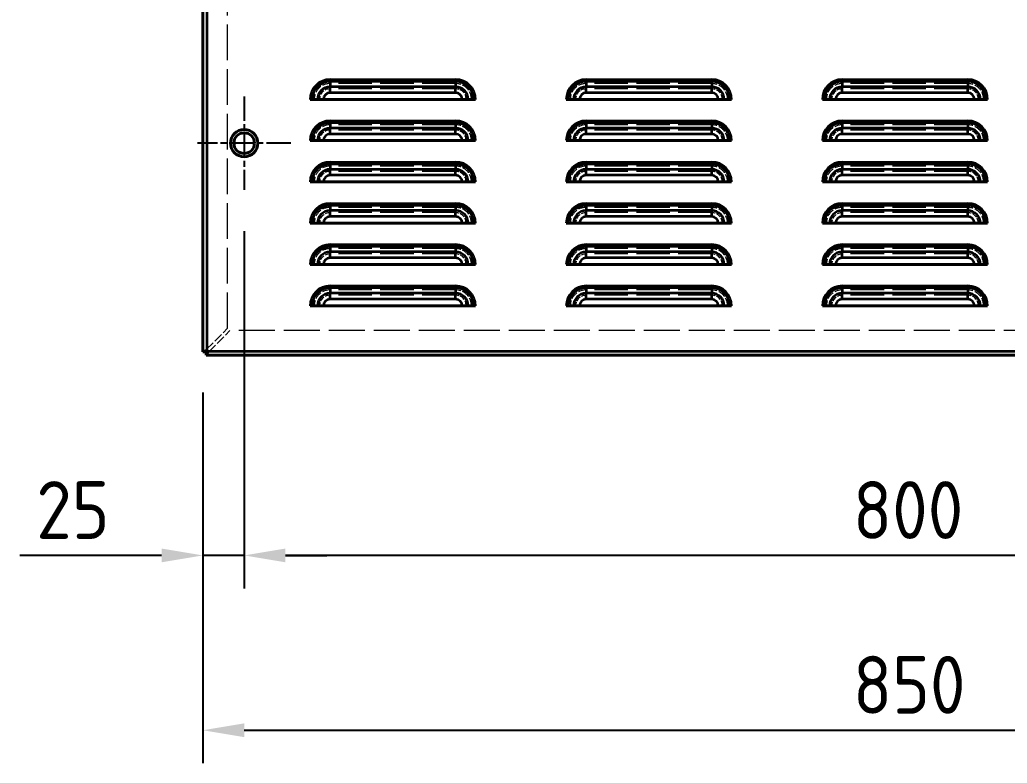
# Model space of a CAD drawing. Header units: millimetres. Extents: x 0 to 51860, y 0 to 5940.
# Drawn here: x 19991 to 20589, y 992 to 1442 of the extents above; entities that cross this region are included whole.
import ezdxf

# ---------------------------------------------------------------- set-up
doc = ezdxf.new("R2010")
doc.units = ezdxf.units.MM
doc.header["$LTSCALE"] = 10
doc.linetypes.add('CHAIN', pattern=[0.3543, 0.2362, -0.0295, 0.0591, -0.0295])
doc.linetypes.add('DASHED', pattern=[0.2067, 0.1654, -0.0413])
for name, color, linetype, lineweight in [('가려진 것(ISO)', 2, 'DASHED', 18), ('가려진 좁은 것(ISO)', 2, 'DASHED', 18), ('가시적인 것(ISO)', 3, 'Continuous', 40), ('가시적인 좁은 것(ISO)', 3, 'Continuous', 35), ('중심 표식(ISO)', 1, 'Continuous', 25), ('치수(ISO)', 2, 'Continuous', 25)]:
    doc.layers.add(name, color=color, linetype=linetype, lineweight=lineweight)
doc.styles.add('치수 텍스트_PSTEK_POSCO', font='isocp.shx')
doc.dimstyles.new('치수_PSTEK_POSCO', dxfattribs={"dimscale": 10, "dimtxt": 3.5, "dimasz": 2.5, "dimexe": 2, "dimexo": 2.5, "dimgap": 1, "dimtad": 1, "dimrnd": 1e-08, "dimdsep": 46, "dimtxsty": '치수 텍스트_PSTEK_POSCO', "dimcen": 0.09, "dimdle": 10, "dimclrd": 7, "dimclre": 7, "dimclrt": 2, "dimadec": 1, "dimazin": 2, "dimtfac": 1, "dimtmove": 0, "dimatfit": 3, "dimfxl": 0, "dimtolj": 1, "dimlwd": -1, "dimlwe": -1, "dimarcsym": 0})

# ---------------------------------------------------------------- blocks, each defined once
blk = doc.blocks.new('*D186')
at = {"layer": 'Defpoints', "color": 0}
for p in [(20127.14, 1339.08), (20927.14, 1339.08), (20127.14, 1117.62)]:
    blk.add_point(p, dxfattribs=at)
at = {"layer": '치수(ISO)', "color": 7}
for p, q in [((20127.14, 1314.08), (20127.14, 1097.62)), ((20927.14, 1314.08), (20927.14, 1097.62)), ((20902.14, 1117.62), (20152.14, 1117.62))]:
    blk.add_line(p, q, dxfattribs=at)
for points in [[(20152.14, 1121.79), (20152.14, 1113.45), (20127.14, 1117.62)], [(20902.14, 1121.79), (20902.14, 1113.45), (20927.14, 1117.62)]]:
    blk.add_solid(points, dxfattribs=at)
at = {"layer": '치수(ISO)', "color": 2, "insert": (20495.62, 1145.12), "char_height": 35, "attachment_point": 4, "style": '치수 텍스트_PSTEK_POSCO'}
blk.add_mtext('\\A1;800', dxfattribs=at)
blk = doc.blocks.new('*D188')
at = {"layer": 'Defpoints', "color": 0}
for p in [(20127.14, 1339.08), (20102.14, 1241.33), (20102.14, 1117.62)]:
    blk.add_point(p, dxfattribs=at)
at = {"layer": '치수(ISO)', "color": 7}
for p, q in [((20127.14, 1314.08), (20127.14, 1097.62)), ((20102.14, 1216.33), (20102.14, 1097.62)), ((20077.14, 1117.62), (19991.3, 1117.62)), ((20127.14, 1117.62), (20102.14, 1117.62)), ((20152.14, 1117.62), (20177.14, 1117.62))]:
    blk.add_line(p, q, dxfattribs=at)
for points in [[(20077.14, 1121.79), (20077.14, 1113.45), (20102.14, 1117.62)], [(20152.14, 1121.79), (20152.14, 1113.45), (20127.14, 1117.62)]]:
    blk.add_solid(points, dxfattribs=at)
at = {"layer": '치수(ISO)', "color": 2, "insert": (20001.3, 1145.12), "char_height": 35, "attachment_point": 4, "style": '치수 텍스트_PSTEK_POSCO'}
blk.add_mtext('\\A1;25', dxfattribs=at)
blk = doc.blocks.new('*D194')
at = {"layer": 'Defpoints', "color": 0}
for p in [(20102.14, 1241.33), (20952.14, 1241.33), (20952.14, 1011.76)]:
    blk.add_point(p, dxfattribs=at)
at = {"layer": '치수(ISO)', "color": 7}
for p, q in [((20102.14, 1216.33), (20102.14, 991.76)), ((20952.14, 1216.33), (20952.14, 991.76)), ((20127.14, 1011.76), (20927.14, 1011.76))]:
    blk.add_line(p, q, dxfattribs=at)
for points in [[(20127.14, 1015.92), (20127.14, 1007.59), (20102.14, 1011.76)], [(20927.14, 1015.92), (20927.14, 1007.59), (20952.14, 1011.76)]]:
    blk.add_solid(points, dxfattribs=at)
at = {"layer": '치수(ISO)', "color": 2, "insert": (20495.62, 1039.26), "char_height": 35, "attachment_point": 4, "style": '치수 텍스트_PSTEK_POSCO'}
blk.add_mtext('\\A1;850', dxfattribs=at)

msp = doc.modelspace()

# ---------------------------------------------------------------- linework, layer by layer
at = {"layer": '가려진 것(ISO)', "ltscale": 13.087873}
msp.add_line((20104.1371, 2783.3297), (20104.1371, 1241.3297), dxfattribs=at)
at = {"layer": '가려진 것(ISO)', "ltscale": 13.08117}
msp.add_line((20117.1371, 1255.2439), (20117.1371, 2769.4155), dxfattribs=at)
at = {"layer": '가려진 것(ISO)', "ltscale": 3.474706}
for p, q in [((20104.2371, 1242.3439), (20117.1371, 1255.2439)), ((20105.6513, 1240.9297), (20118.5513, 1253.8297))]:
    msp.add_line(p, q, dxfattribs=at)
at = {"layer": '가려진 것(ISO)', "ltscale": 13.178061}
msp.add_line((20935.7229, 1253.8297), (20118.5513, 1253.8297), dxfattribs=at)
at = {"layer": '가려진 것(ISO)', "ltscale": 13.187259}
msp.add_line((20104.6371, 1240.8297), (20949.6371, 1240.8297), dxfattribs=at)
at = {"layer": '가려진 것(ISO)', "ltscale": 0.684692}
for points in [[(20102.1371, 1240.9004), (20102.1371, 1241.2567), (20102.6571, 1241.613), (20103.4046, 1241.9694), (20103.6666, 1242.0942), (20103.9518, 1242.2191), (20104.2371, 1242.3439)], [(20105.6513, 1240.9297), (20105.295, 1240.1155), (20104.9387, 1239.3246), (20104.5824, 1239.0018), (20104.4575, 1238.8887), (20104.3327, 1238.8297), (20104.2078, 1238.8297)]]:
    msp.add_open_spline(points, degree=3, knots=[0, 0, 0, 0, 1.16317827, 1.16317827, 1.16317827, 1.57079633, 1.57079633, 1.57079633, 1.57079633], dxfattribs=at)
at = {"layer": '가려진 것(ISO)', "ltscale": 0.194202}
for points in [[(20104.1486, 1241.3297), (20104.1659, 1241.6678), (20104.2003, 1242.0059), (20104.2371, 1242.3439)], [(20104.6371, 1240.8412), (20104.9752, 1240.8585), (20105.3132, 1240.8929), (20105.6513, 1240.9297)]]:
    msp.add_open_spline(points, degree=3, dxfattribs=at)
at = {"layer": '가려진 좁은 것(ISO)', "ltscale": 13.070656}
msp.add_line((20104.2371, 2782.3155), (20104.2371, 1242.3439), dxfattribs=at)
at = {"layer": '가려진 좁은 것(ISO)', "ltscale": 12.256087}
for p, q in [((20255.1371, 1403.4297), (20179.1371, 1403.4297)), ((20255.1371, 1400.2297), (20179.1371, 1400.2297)), ((20410.1371, 1403.4297), (20334.1371, 1403.4297)), ((20410.1371, 1400.2297), (20334.1371, 1400.2297)), ((20565.1371, 1403.4297), (20489.1371, 1403.4297)), ((20565.1371, 1400.2297), (20489.1371, 1400.2297)), ((20255.1371, 1378.4297), (20179.1371, 1378.4297)), ((20255.1371, 1375.2297), (20179.1371, 1375.2297)), ((20410.1371, 1378.4297), (20334.1371, 1378.4297)), ((20410.1371, 1375.2297), (20334.1371, 1375.2297)), ((20565.1371, 1378.4297), (20489.1371, 1378.4297)), ((20565.1371, 1375.2297), (20489.1371, 1375.2297)), ((20255.1371, 1353.4297), (20179.1371, 1353.4297)), ((20410.1371, 1353.4297), (20334.1371, 1353.4297)), ((20565.1371, 1353.4297), (20489.1371, 1353.4297)), ((20255.1371, 1350.2297), (20179.1371, 1350.2297)), ((20410.1371, 1350.2297), (20334.1371, 1350.2297)), ((20565.1371, 1350.2297), (20489.1371, 1350.2297)), ((20255.1371, 1328.4297), (20179.1371, 1328.4297)), ((20410.1371, 1328.4297), (20334.1371, 1328.4297)), ((20565.1371, 1328.4297), (20489.1371, 1328.4297)), ((20255.1371, 1325.2297), (20179.1371, 1325.2297)), ((20410.1371, 1325.2297), (20334.1371, 1325.2297)), ((20565.1371, 1325.2297), (20489.1371, 1325.2297)), ((20255.1371, 1303.4297), (20179.1371, 1303.4297)), ((20410.1371, 1303.4297), (20334.1371, 1303.4297)), ((20565.1371, 1303.4297), (20489.1371, 1303.4297)), ((20255.1371, 1300.2297), (20179.1371, 1300.2297)), ((20410.1371, 1300.2297), (20334.1371, 1300.2297)), ((20565.1371, 1300.2297), (20489.1371, 1300.2297)), ((20255.1371, 1278.4297), (20179.1371, 1278.4297)), ((20255.1371, 1275.2297), (20179.1371, 1275.2297)), ((20410.1371, 1278.4297), (20334.1371, 1278.4297)), ((20410.1371, 1275.2297), (20334.1371, 1275.2297)), ((20565.1371, 1278.4297), (20489.1371, 1278.4297)), ((20565.1371, 1275.2297), (20489.1371, 1275.2297))]:
    msp.add_line(p, q, dxfattribs=at)
at = {"layer": '가려진 좁은 것(ISO)', "ltscale": 13.155603}
msp.add_line((20105.6513, 1240.9297), (20948.6229, 1240.9297), dxfattribs=at)
at = {"layer": '가려진 좁은 것(ISO)', "ltscale": 2.872115}
for centre, start, end in [((20179.1371, 1393.8297), 90, 180), ((20255.1371, 1393.8297), 0, 90), ((20334.1371, 1393.8297), 90, 180), ((20410.1371, 1393.8297), 0, 90), ((20489.1371, 1393.8297), 90, 180), ((20565.1371, 1393.8297), 0, 90), ((20179.1371, 1368.8297), 90, 180), ((20255.1371, 1368.8297), 0, 90), ((20334.1371, 1368.8297), 90, 180), ((20410.1371, 1368.8297), 0, 90), ((20489.1371, 1368.8297), 90, 180), ((20565.1371, 1368.8297), 0, 90), ((20179.1371, 1343.8297), 90, 180), ((20255.1371, 1343.8297), 0, 90), ((20334.1371, 1343.8297), 90, 180), ((20410.1371, 1343.8297), 0, 90), ((20489.1371, 1343.8297), 90, 180), ((20565.1371, 1343.8297), 0, 90), ((20179.1371, 1318.8297), 90, 180), ((20255.1371, 1318.8297), 0, 90), ((20334.1371, 1318.8297), 90, 180), ((20410.1371, 1318.8297), 0, 90), ((20489.1371, 1318.8297), 90, 180), ((20565.1371, 1318.8297), 0, 90), ((20179.1371, 1293.8297), 90, 180), ((20255.1371, 1293.8297), 0, 90), ((20334.1371, 1293.8297), 90, 180), ((20410.1371, 1293.8297), 0, 90), ((20489.1371, 1293.8297), 90, 180), ((20565.1371, 1293.8297), 0, 90), ((20179.1371, 1268.8297), 90, 180), ((20255.1371, 1268.8297), 0, 90), ((20334.1371, 1268.8297), 90, 180), ((20410.1371, 1268.8297), 0, 90), ((20489.1371, 1268.8297), 90, 180), ((20565.1371, 1268.8297), 0, 90)]:
    msp.add_arc(centre, 9.6, start, end, dxfattribs=at)
at = {"layer": '가려진 좁은 것(ISO)', "ltscale": 1.91471}
for centre, start, end in [((20179.1371, 1393.8297), 90, 180), ((20255.1371, 1393.8297), 0, 90), ((20334.1371, 1393.8297), 90, 180), ((20410.1371, 1393.8297), 0, 90), ((20489.1371, 1393.8297), 90, 180), ((20565.1371, 1393.8297), 0, 90), ((20179.1371, 1368.8297), 90, 180), ((20255.1371, 1368.8297), 0, 90), ((20334.1371, 1368.8297), 90, 180), ((20410.1371, 1368.8297), 0, 90), ((20489.1371, 1368.8297), 90, 180), ((20565.1371, 1368.8297), 0, 90), ((20179.1371, 1343.8297), 90, 180), ((20255.1371, 1343.8297), 0, 90), ((20334.1371, 1343.8297), 90, 180), ((20410.1371, 1343.8297), 0, 90), ((20489.1371, 1343.8297), 90, 180), ((20565.1371, 1343.8297), 0, 90), ((20179.1371, 1318.8297), 90, 180), ((20255.1371, 1318.8297), 0, 90), ((20334.1371, 1318.8297), 90, 180), ((20410.1371, 1318.8297), 0, 90), ((20489.1371, 1318.8297), 90, 180), ((20565.1371, 1318.8297), 0, 90), ((20179.1371, 1293.8297), 90, 180), ((20255.1371, 1293.8297), 0, 90), ((20334.1371, 1293.8297), 90, 180), ((20410.1371, 1293.8297), 0, 90), ((20489.1371, 1293.8297), 90, 180), ((20565.1371, 1293.8297), 0, 90), ((20179.1371, 1268.8297), 90, 180), ((20255.1371, 1268.8297), 0, 90), ((20334.1371, 1268.8297), 90, 180), ((20410.1371, 1268.8297), 0, 90), ((20489.1371, 1268.8297), 90, 180), ((20565.1371, 1268.8297), 0, 90)]:
    msp.add_arc(centre, 6.4, start, end, dxfattribs=at)
at = {"layer": '가시적인 것(ISO)'}
for p, q in [((20102.1371, 1241.3297), (20102.1371, 2783.3297)), ((20167.1371, 1393.8297), (20168.3371, 1393.8297)), ((20168.3371, 1393.8297), (20171.5371, 1393.8297)), ((20175.1371, 1393.8297), (20171.5371, 1393.8297)), ((20259.1371, 1393.8297), (20175.1371, 1393.8297)), ((20262.7371, 1393.8297), (20259.1371, 1393.8297)), ((20262.7371, 1393.8297), (20265.9371, 1393.8297)), ((20265.9371, 1393.8297), (20267.1371, 1393.8297)), ((20322.1371, 1393.8297), (20323.3371, 1393.8297)), ((20323.3371, 1393.8297), (20326.5371, 1393.8297)), ((20330.1371, 1393.8297), (20326.5371, 1393.8297)), ((20414.1371, 1393.8297), (20330.1371, 1393.8297)), ((20417.7371, 1393.8297), (20414.1371, 1393.8297)), ((20417.7371, 1393.8297), (20420.9371, 1393.8297)), ((20420.9371, 1393.8297), (20422.1371, 1393.8297)), ((20477.1371, 1393.8297), (20478.3371, 1393.8297)), ((20478.3371, 1393.8297), (20481.5371, 1393.8297)), ((20485.1371, 1393.8297), (20481.5371, 1393.8297)), ((20569.1371, 1393.8297), (20485.1371, 1393.8297)), ((20572.7371, 1393.8297), (20569.1371, 1393.8297)), ((20572.7371, 1393.8297), (20575.9371, 1393.8297)), ((20575.9371, 1393.8297), (20577.1371, 1393.8297)), ((20167.1371, 1368.8297), (20168.3371, 1368.8297)), ((20168.3371, 1368.8297), (20171.5371, 1368.8297)), ((20175.1371, 1368.8297), (20171.5371, 1368.8297)), ((20259.1371, 1368.8297), (20175.1371, 1368.8297)), ((20262.7371, 1368.8297), (20259.1371, 1368.8297)), ((20262.7371, 1368.8297), (20265.9371, 1368.8297)), ((20265.9371, 1368.8297), (20267.1371, 1368.8297)), ((20322.1371, 1368.8297), (20323.3371, 1368.8297)), ((20323.3371, 1368.8297), (20326.5371, 1368.8297)), ((20330.1371, 1368.8297), (20326.5371, 1368.8297)), ((20414.1371, 1368.8297), (20330.1371, 1368.8297)), ((20417.7371, 1368.8297), (20414.1371, 1368.8297)), ((20417.7371, 1368.8297), (20420.9371, 1368.8297)), ((20420.9371, 1368.8297), (20422.1371, 1368.8297)), ((20477.1371, 1368.8297), (20478.3371, 1368.8297)), ((20478.3371, 1368.8297), (20481.5371, 1368.8297)), ((20485.1371, 1368.8297), (20481.5371, 1368.8297)), ((20569.1371, 1368.8297), (20485.1371, 1368.8297)), ((20572.7371, 1368.8297), (20569.1371, 1368.8297)), ((20572.7371, 1368.8297), (20575.9371, 1368.8297)), ((20575.9371, 1368.8297), (20577.1371, 1368.8297)), ((20167.1371, 1343.8297), (20168.3371, 1343.8297)), ((20168.3371, 1343.8297), (20171.5371, 1343.8297)), ((20175.1371, 1343.8297), (20171.5371, 1343.8297)), ((20259.1371, 1343.8297), (20175.1371, 1343.8297)), ((20262.7371, 1343.8297), (20259.1371, 1343.8297)), ((20262.7371, 1343.8297), (20265.9371, 1343.8297)), ((20265.9371, 1343.8297), (20267.1371, 1343.8297)), ((20322.1371, 1343.8297), (20323.3371, 1343.8297)), ((20323.3371, 1343.8297), (20326.5371, 1343.8297)), ((20330.1371, 1343.8297), (20326.5371, 1343.8297)), ((20414.1371, 1343.8297), (20330.1371, 1343.8297)), ((20417.7371, 1343.8297), (20414.1371, 1343.8297)), ((20417.7371, 1343.8297), (20420.9371, 1343.8297)), ((20420.9371, 1343.8297), (20422.1371, 1343.8297)), ((20477.1371, 1343.8297), (20478.3371, 1343.8297)), ((20478.3371, 1343.8297), (20481.5371, 1343.8297)), ((20485.1371, 1343.8297), (20481.5371, 1343.8297)), ((20569.1371, 1343.8297), (20485.1371, 1343.8297)), ((20572.7371, 1343.8297), (20569.1371, 1343.8297)), ((20572.7371, 1343.8297), (20575.9371, 1343.8297)), ((20575.9371, 1343.8297), (20577.1371, 1343.8297)), ((20167.1371, 1318.8297), (20168.3371, 1318.8297)), ((20168.3371, 1318.8297), (20171.5371, 1318.8297)), ((20175.1371, 1318.8297), (20171.5371, 1318.8297)), ((20259.1371, 1318.8297), (20175.1371, 1318.8297)), ((20262.7371, 1318.8297), (20259.1371, 1318.8297)), ((20262.7371, 1318.8297), (20265.9371, 1318.8297)), ((20265.9371, 1318.8297), (20267.1371, 1318.8297)), ((20322.1371, 1318.8297), (20323.3371, 1318.8297)), ((20323.3371, 1318.8297), (20326.5371, 1318.8297)), ((20330.1371, 1318.8297), (20326.5371, 1318.8297)), ((20414.1371, 1318.8297), (20330.1371, 1318.8297)), ((20417.7371, 1318.8297), (20414.1371, 1318.8297)), ((20417.7371, 1318.8297), (20420.9371, 1318.8297)), ((20420.9371, 1318.8297), (20422.1371, 1318.8297)), ((20477.1371, 1318.8297), (20478.3371, 1318.8297)), ((20478.3371, 1318.8297), (20481.5371, 1318.8297)), ((20485.1371, 1318.8297), (20481.5371, 1318.8297)), ((20569.1371, 1318.8297), (20485.1371, 1318.8297)), ((20572.7371, 1318.8297), (20569.1371, 1318.8297)), ((20572.7371, 1318.8297), (20575.9371, 1318.8297)), ((20575.9371, 1318.8297), (20577.1371, 1318.8297)), ((20167.1371, 1293.8297), (20168.3371, 1293.8297)), ((20168.3371, 1293.8297), (20171.5371, 1293.8297)), ((20175.1371, 1293.8297), (20171.5371, 1293.8297)), ((20259.1371, 1293.8297), (20175.1371, 1293.8297)), ((20262.7371, 1293.8297), (20259.1371, 1293.8297)), ((20262.7371, 1293.8297), (20265.9371, 1293.8297)), ((20265.9371, 1293.8297), (20267.1371, 1293.8297)), ((20322.1371, 1293.8297), (20323.3371, 1293.8297)), ((20323.3371, 1293.8297), (20326.5371, 1293.8297)), ((20330.1371, 1293.8297), (20326.5371, 1293.8297)), ((20414.1371, 1293.8297), (20330.1371, 1293.8297)), ((20417.7371, 1293.8297), (20414.1371, 1293.8297)), ((20417.7371, 1293.8297), (20420.9371, 1293.8297)), ((20420.9371, 1293.8297), (20422.1371, 1293.8297)), ((20477.1371, 1293.8297), (20478.3371, 1293.8297)), ((20478.3371, 1293.8297), (20481.5371, 1293.8297)), ((20485.1371, 1293.8297), (20481.5371, 1293.8297)), ((20569.1371, 1293.8297), (20485.1371, 1293.8297)), ((20572.7371, 1293.8297), (20569.1371, 1293.8297)), ((20572.7371, 1293.8297), (20575.9371, 1293.8297)), ((20575.9371, 1293.8297), (20577.1371, 1293.8297)), ((20167.1371, 1268.8297), (20168.3371, 1268.8297)), ((20168.3371, 1268.8297), (20171.5371, 1268.8297)), ((20175.1371, 1268.8297), (20171.5371, 1268.8297)), ((20259.1371, 1268.8297), (20175.1371, 1268.8297)), ((20262.7371, 1268.8297), (20259.1371, 1268.8297)), ((20262.7371, 1268.8297), (20265.9371, 1268.8297)), ((20265.9371, 1268.8297), (20267.1371, 1268.8297)), ((20322.1371, 1268.8297), (20323.3371, 1268.8297)), ((20323.3371, 1268.8297), (20326.5371, 1268.8297)), ((20330.1371, 1268.8297), (20326.5371, 1268.8297)), ((20414.1371, 1268.8297), (20330.1371, 1268.8297)), ((20417.7371, 1268.8297), (20414.1371, 1268.8297)), ((20417.7371, 1268.8297), (20420.9371, 1268.8297)), ((20420.9371, 1268.8297), (20422.1371, 1268.8297)), ((20477.1371, 1268.8297), (20478.3371, 1268.8297)), ((20478.3371, 1268.8297), (20481.5371, 1268.8297)), ((20485.1371, 1268.8297), (20481.5371, 1268.8297)), ((20569.1371, 1268.8297), (20485.1371, 1268.8297)), ((20572.7371, 1268.8297), (20569.1371, 1268.8297)), ((20572.7371, 1268.8297), (20575.9371, 1268.8297)), ((20575.9371, 1268.8297), (20577.1371, 1268.8297)), ((20102.1371, 1241.3297), (20102.1371, 1240.9004)), ((20102.1371, 1241.3297), (20104.6371, 1241.3297)), ((20104.1371, 1240.9004), (20102.1371, 1240.9004)), ((20104.1371, 1241.3297), (20104.1371, 1240.9004)), ((20104.6371, 1240.8297), (20104.2078, 1240.8297)), ((20104.2078, 1240.8297), (20104.2078, 1238.8297)), ((20104.2078, 1238.8297), (20104.6371, 1238.8297)), ((20104.6371, 1241.3297), (20104.6371, 1238.8297)), ((20949.6371, 1238.8297), (20104.6371, 1238.8297))]:
    msp.add_line(p, q, dxfattribs=at)
for radius in [8.25, 6.25]:
    msp.add_circle((20127.1371, 1367.3297), radius, dxfattribs=at)
for points in [[(20104.1371, 1240.9004), (20104.1371, 1241.0435), (20104.1413, 1241.1866), (20104.1486, 1241.3297)], [(20104.2078, 1240.8297), (20104.3509, 1240.8297), (20104.494, 1240.8339), (20104.6371, 1240.8412)]]:
    msp.add_open_spline(points, degree=3, dxfattribs=at)
at = {"layer": '가시적인 좁은 것(ISO)'}
for p, q in [((20104.6371, 2783.3297), (20104.6371, 1241.3297)), ((20179.1371, 1405.8297), (20179.1371, 1404.6297)), ((20179.1371, 1405.8297), (20255.1371, 1405.8297)), ((20255.1371, 1405.8297), (20255.1371, 1404.6297)), ((20334.1371, 1405.8297), (20334.1371, 1404.6297)), ((20334.1371, 1405.8297), (20410.1371, 1405.8297)), ((20410.1371, 1405.8297), (20410.1371, 1404.6297)), ((20489.1371, 1405.8297), (20489.1371, 1404.6297)), ((20489.1371, 1405.8297), (20565.1371, 1405.8297)), ((20565.1371, 1405.8297), (20565.1371, 1404.6297)), ((20179.1371, 1404.6297), (20179.1371, 1401.4297)), ((20255.1371, 1404.6297), (20179.1371, 1404.6297)), ((20179.1371, 1397.8297), (20179.1371, 1401.4297)), ((20255.1371, 1401.4297), (20179.1371, 1401.4297)), ((20255.1371, 1404.6297), (20255.1371, 1401.4297)), ((20255.1371, 1397.8297), (20255.1371, 1401.4297)), ((20334.1371, 1404.6297), (20334.1371, 1401.4297)), ((20410.1371, 1404.6297), (20334.1371, 1404.6297)), ((20334.1371, 1397.8297), (20334.1371, 1401.4297)), ((20410.1371, 1401.4297), (20334.1371, 1401.4297)), ((20410.1371, 1404.6297), (20410.1371, 1401.4297)), ((20410.1371, 1397.8297), (20410.1371, 1401.4297)), ((20489.1371, 1404.6297), (20489.1371, 1401.4297)), ((20565.1371, 1404.6297), (20489.1371, 1404.6297)), ((20489.1371, 1397.8297), (20489.1371, 1401.4297)), ((20565.1371, 1401.4297), (20489.1371, 1401.4297)), ((20565.1371, 1404.6297), (20565.1371, 1401.4297)), ((20565.1371, 1397.8297), (20565.1371, 1401.4297)), ((20255.1371, 1397.8297), (20179.1371, 1397.8297)), ((20410.1371, 1397.8297), (20334.1371, 1397.8297)), ((20565.1371, 1397.8297), (20489.1371, 1397.8297)), ((20179.1371, 1380.8297), (20179.1371, 1379.6297)), ((20179.1371, 1380.8297), (20255.1371, 1380.8297)), ((20255.1371, 1380.8297), (20255.1371, 1379.6297)), ((20334.1371, 1380.8297), (20334.1371, 1379.6297)), ((20334.1371, 1380.8297), (20410.1371, 1380.8297)), ((20410.1371, 1380.8297), (20410.1371, 1379.6297)), ((20489.1371, 1380.8297), (20489.1371, 1379.6297)), ((20489.1371, 1380.8297), (20565.1371, 1380.8297)), ((20565.1371, 1380.8297), (20565.1371, 1379.6297)), ((20179.1371, 1379.6297), (20179.1371, 1376.4297)), ((20255.1371, 1379.6297), (20179.1371, 1379.6297)), ((20179.1371, 1372.8297), (20179.1371, 1376.4297)), ((20255.1371, 1376.4297), (20179.1371, 1376.4297)), ((20255.1371, 1379.6297), (20255.1371, 1376.4297)), ((20255.1371, 1372.8297), (20255.1371, 1376.4297)), ((20334.1371, 1379.6297), (20334.1371, 1376.4297)), ((20410.1371, 1379.6297), (20334.1371, 1379.6297)), ((20334.1371, 1372.8297), (20334.1371, 1376.4297)), ((20410.1371, 1376.4297), (20334.1371, 1376.4297)), ((20410.1371, 1379.6297), (20410.1371, 1376.4297)), ((20410.1371, 1372.8297), (20410.1371, 1376.4297)), ((20489.1371, 1379.6297), (20489.1371, 1376.4297)), ((20565.1371, 1379.6297), (20489.1371, 1379.6297)), ((20489.1371, 1372.8297), (20489.1371, 1376.4297)), ((20565.1371, 1376.4297), (20489.1371, 1376.4297)), ((20565.1371, 1379.6297), (20565.1371, 1376.4297)), ((20565.1371, 1372.8297), (20565.1371, 1376.4297)), ((20255.1371, 1372.8297), (20179.1371, 1372.8297)), ((20410.1371, 1372.8297), (20334.1371, 1372.8297)), ((20565.1371, 1372.8297), (20489.1371, 1372.8297)), ((20179.1371, 1355.8297), (20179.1371, 1354.6297)), ((20179.1371, 1355.8297), (20255.1371, 1355.8297)), ((20179.1371, 1354.6297), (20179.1371, 1351.4297)), ((20255.1371, 1354.6297), (20179.1371, 1354.6297)), ((20179.1371, 1347.8297), (20179.1371, 1351.4297)), ((20255.1371, 1351.4297), (20179.1371, 1351.4297)), ((20255.1371, 1355.8297), (20255.1371, 1354.6297)), ((20255.1371, 1354.6297), (20255.1371, 1351.4297)), ((20255.1371, 1347.8297), (20255.1371, 1351.4297)), ((20334.1371, 1355.8297), (20334.1371, 1354.6297)), ((20334.1371, 1355.8297), (20410.1371, 1355.8297)), ((20334.1371, 1354.6297), (20334.1371, 1351.4297)), ((20410.1371, 1354.6297), (20334.1371, 1354.6297)), ((20334.1371, 1347.8297), (20334.1371, 1351.4297)), ((20410.1371, 1351.4297), (20334.1371, 1351.4297)), ((20410.1371, 1355.8297), (20410.1371, 1354.6297)), ((20410.1371, 1354.6297), (20410.1371, 1351.4297)), ((20410.1371, 1347.8297), (20410.1371, 1351.4297)), ((20489.1371, 1355.8297), (20489.1371, 1354.6297)), ((20489.1371, 1355.8297), (20565.1371, 1355.8297)), ((20489.1371, 1354.6297), (20489.1371, 1351.4297)), ((20565.1371, 1354.6297), (20489.1371, 1354.6297)), ((20489.1371, 1347.8297), (20489.1371, 1351.4297)), ((20565.1371, 1351.4297), (20489.1371, 1351.4297)), ((20565.1371, 1355.8297), (20565.1371, 1354.6297)), ((20565.1371, 1354.6297), (20565.1371, 1351.4297)), ((20565.1371, 1347.8297), (20565.1371, 1351.4297)), ((20255.1371, 1347.8297), (20179.1371, 1347.8297)), ((20410.1371, 1347.8297), (20334.1371, 1347.8297)), ((20565.1371, 1347.8297), (20489.1371, 1347.8297)), ((20179.1371, 1330.8297), (20179.1371, 1329.6297)), ((20179.1371, 1330.8297), (20255.1371, 1330.8297)), ((20179.1371, 1329.6297), (20179.1371, 1326.4297)), ((20255.1371, 1329.6297), (20179.1371, 1329.6297)), ((20255.1371, 1330.8297), (20255.1371, 1329.6297)), ((20255.1371, 1329.6297), (20255.1371, 1326.4297)), ((20334.1371, 1330.8297), (20334.1371, 1329.6297)), ((20334.1371, 1330.8297), (20410.1371, 1330.8297)), ((20334.1371, 1329.6297), (20334.1371, 1326.4297)), ((20410.1371, 1329.6297), (20334.1371, 1329.6297)), ((20410.1371, 1330.8297), (20410.1371, 1329.6297)), ((20410.1371, 1329.6297), (20410.1371, 1326.4297)), ((20489.1371, 1330.8297), (20489.1371, 1329.6297)), ((20489.1371, 1330.8297), (20565.1371, 1330.8297)), ((20489.1371, 1329.6297), (20489.1371, 1326.4297)), ((20565.1371, 1329.6297), (20489.1371, 1329.6297)), ((20565.1371, 1330.8297), (20565.1371, 1329.6297)), ((20565.1371, 1329.6297), (20565.1371, 1326.4297)), ((20179.1371, 1322.8297), (20179.1371, 1326.4297)), ((20255.1371, 1326.4297), (20179.1371, 1326.4297)), ((20255.1371, 1322.8297), (20179.1371, 1322.8297)), ((20255.1371, 1322.8297), (20255.1371, 1326.4297)), ((20334.1371, 1322.8297), (20334.1371, 1326.4297)), ((20410.1371, 1326.4297), (20334.1371, 1326.4297)), ((20410.1371, 1322.8297), (20334.1371, 1322.8297)), ((20410.1371, 1322.8297), (20410.1371, 1326.4297)), ((20489.1371, 1322.8297), (20489.1371, 1326.4297)), ((20565.1371, 1326.4297), (20489.1371, 1326.4297)), ((20565.1371, 1322.8297), (20489.1371, 1322.8297)), ((20565.1371, 1322.8297), (20565.1371, 1326.4297)), ((20179.1371, 1305.8297), (20179.1371, 1304.6297)), ((20179.1371, 1305.8297), (20255.1371, 1305.8297)), ((20179.1371, 1304.6297), (20179.1371, 1301.4297)), ((20255.1371, 1304.6297), (20179.1371, 1304.6297)), ((20255.1371, 1305.8297), (20255.1371, 1304.6297)), ((20255.1371, 1304.6297), (20255.1371, 1301.4297)), ((20334.1371, 1305.8297), (20334.1371, 1304.6297)), ((20334.1371, 1305.8297), (20410.1371, 1305.8297)), ((20334.1371, 1304.6297), (20334.1371, 1301.4297)), ((20410.1371, 1304.6297), (20334.1371, 1304.6297)), ((20410.1371, 1305.8297), (20410.1371, 1304.6297)), ((20410.1371, 1304.6297), (20410.1371, 1301.4297)), ((20489.1371, 1305.8297), (20489.1371, 1304.6297)), ((20489.1371, 1305.8297), (20565.1371, 1305.8297)), ((20489.1371, 1304.6297), (20489.1371, 1301.4297)), ((20565.1371, 1304.6297), (20489.1371, 1304.6297)), ((20565.1371, 1305.8297), (20565.1371, 1304.6297)), ((20565.1371, 1304.6297), (20565.1371, 1301.4297)), ((20179.1371, 1297.8297), (20179.1371, 1301.4297)), ((20255.1371, 1301.4297), (20179.1371, 1301.4297)), ((20255.1371, 1297.8297), (20179.1371, 1297.8297)), ((20255.1371, 1297.8297), (20255.1371, 1301.4297)), ((20334.1371, 1297.8297), (20334.1371, 1301.4297)), ((20410.1371, 1301.4297), (20334.1371, 1301.4297)), ((20410.1371, 1297.8297), (20334.1371, 1297.8297)), ((20410.1371, 1297.8297), (20410.1371, 1301.4297)), ((20489.1371, 1297.8297), (20489.1371, 1301.4297)), ((20565.1371, 1301.4297), (20489.1371, 1301.4297)), ((20565.1371, 1297.8297), (20489.1371, 1297.8297)), ((20565.1371, 1297.8297), (20565.1371, 1301.4297)), ((20179.1371, 1280.8297), (20179.1371, 1279.6297)), ((20179.1371, 1280.8297), (20255.1371, 1280.8297)), ((20179.1371, 1279.6297), (20179.1371, 1276.4297)), ((20255.1371, 1279.6297), (20179.1371, 1279.6297)), ((20255.1371, 1280.8297), (20255.1371, 1279.6297)), ((20255.1371, 1279.6297), (20255.1371, 1276.4297)), ((20334.1371, 1280.8297), (20334.1371, 1279.6297)), ((20334.1371, 1280.8297), (20410.1371, 1280.8297)), ((20334.1371, 1279.6297), (20334.1371, 1276.4297)), ((20410.1371, 1279.6297), (20334.1371, 1279.6297)), ((20410.1371, 1280.8297), (20410.1371, 1279.6297)), ((20410.1371, 1279.6297), (20410.1371, 1276.4297)), ((20489.1371, 1280.8297), (20489.1371, 1279.6297)), ((20489.1371, 1280.8297), (20565.1371, 1280.8297)), ((20489.1371, 1279.6297), (20489.1371, 1276.4297)), ((20565.1371, 1279.6297), (20489.1371, 1279.6297)), ((20565.1371, 1280.8297), (20565.1371, 1279.6297)), ((20565.1371, 1279.6297), (20565.1371, 1276.4297)), ((20179.1371, 1272.8297), (20179.1371, 1276.4297)), ((20255.1371, 1276.4297), (20179.1371, 1276.4297)), ((20255.1371, 1272.8297), (20255.1371, 1276.4297)), ((20334.1371, 1272.8297), (20334.1371, 1276.4297)), ((20410.1371, 1276.4297), (20334.1371, 1276.4297)), ((20410.1371, 1272.8297), (20410.1371, 1276.4297)), ((20489.1371, 1272.8297), (20489.1371, 1276.4297)), ((20565.1371, 1276.4297), (20489.1371, 1276.4297)), ((20565.1371, 1272.8297), (20565.1371, 1276.4297)), ((20255.1371, 1272.8297), (20179.1371, 1272.8297)), ((20410.1371, 1272.8297), (20334.1371, 1272.8297)), ((20565.1371, 1272.8297), (20489.1371, 1272.8297)), ((20104.6371, 1241.3297), (20949.6371, 1241.3297))]:
    msp.add_line(p, q, dxfattribs=at)
for centre, radius, start, end in [((20179.1371, 1393.8297), 12, 90, 180), ((20255.1371, 1393.8297), 12, 0, 90), ((20334.1371, 1393.8297), 12, 90, 180), ((20410.1371, 1393.8297), 12, 0, 90), ((20489.1371, 1393.8297), 12, 90, 180), ((20565.1371, 1393.8297), 12, 0, 90), ((20179.1371, 1393.8297), 10.8, 90, 180), ((20179.1371, 1393.8297), 7.6, 90, 180), ((20255.1371, 1393.8297), 10.8, 0, 90), ((20255.1371, 1393.8297), 7.6, 0, 90), ((20334.1371, 1393.8297), 10.8, 90, 180), ((20334.1371, 1393.8297), 7.6, 90, 180), ((20410.1371, 1393.8297), 10.8, 0, 90), ((20410.1371, 1393.8297), 7.6, 0, 90), ((20489.1371, 1393.8297), 10.8, 90, 180), ((20489.1371, 1393.8297), 7.6, 90, 180), ((20565.1371, 1393.8297), 10.8, 0, 90), ((20565.1371, 1393.8297), 7.6, 0, 90), ((20179.1371, 1393.8297), 4, 90, 180), ((20255.1371, 1393.8297), 4, 0, 90), ((20334.1371, 1393.8297), 4, 90, 180), ((20410.1371, 1393.8297), 4, 0, 90), ((20489.1371, 1393.8297), 4, 90, 180), ((20565.1371, 1393.8297), 4, 0, 90), ((20179.1371, 1368.8297), 12, 90, 180), ((20255.1371, 1368.8297), 12, 0, 90), ((20334.1371, 1368.8297), 12, 90, 180), ((20410.1371, 1368.8297), 12, 0, 90), ((20489.1371, 1368.8297), 12, 90, 180), ((20565.1371, 1368.8297), 12, 0, 90), ((20179.1371, 1368.8297), 10.8, 90, 180), ((20179.1371, 1368.8297), 7.6, 90, 180), ((20255.1371, 1368.8297), 10.8, 0, 90), ((20255.1371, 1368.8297), 7.6, 0, 90), ((20334.1371, 1368.8297), 10.8, 90, 180), ((20334.1371, 1368.8297), 7.6, 90, 180), ((20410.1371, 1368.8297), 10.8, 0, 90), ((20410.1371, 1368.8297), 7.6, 0, 90), ((20489.1371, 1368.8297), 10.8, 90, 180), ((20489.1371, 1368.8297), 7.6, 90, 180), ((20565.1371, 1368.8297), 10.8, 0, 90), ((20565.1371, 1368.8297), 7.6, 0, 90), ((20179.1371, 1368.8297), 4, 90, 180), ((20255.1371, 1368.8297), 4, 0, 90), ((20334.1371, 1368.8297), 4, 90, 180), ((20410.1371, 1368.8297), 4, 0, 90), ((20489.1371, 1368.8297), 4, 90, 180), ((20565.1371, 1368.8297), 4, 0, 90), ((20179.1371, 1343.8297), 12, 90, 180), ((20179.1371, 1343.8297), 10.8, 90, 180), ((20179.1371, 1343.8297), 7.6, 90, 180), ((20255.1371, 1343.8297), 12, 0, 90), ((20255.1371, 1343.8297), 10.8, 0, 90), ((20255.1371, 1343.8297), 7.6, 0, 90), ((20334.1371, 1343.8297), 12, 90, 180), ((20334.1371, 1343.8297), 10.8, 90, 180), ((20334.1371, 1343.8297), 7.6, 90, 180), ((20410.1371, 1343.8297), 12, 0, 90), ((20410.1371, 1343.8297), 10.8, 0, 90), ((20410.1371, 1343.8297), 7.6, 0, 90), ((20489.1371, 1343.8297), 12, 90, 180), ((20489.1371, 1343.8297), 10.8, 90, 180), ((20489.1371, 1343.8297), 7.6, 90, 180), ((20565.1371, 1343.8297), 12, 0, 90), ((20565.1371, 1343.8297), 10.8, 0, 90), ((20565.1371, 1343.8297), 7.6, 0, 90), ((20179.1371, 1343.8297), 4, 90, 180), ((20255.1371, 1343.8297), 4, 0, 90), ((20334.1371, 1343.8297), 4, 90, 180), ((20410.1371, 1343.8297), 4, 0, 90), ((20489.1371, 1343.8297), 4, 90, 180), ((20565.1371, 1343.8297), 4, 0, 90), ((20179.1371, 1318.8297), 12, 90, 180), ((20179.1371, 1318.8297), 10.8, 90, 180), ((20255.1371, 1318.8297), 12, 0, 90), ((20255.1371, 1318.8297), 10.8, 0, 90), ((20334.1371, 1318.8297), 12, 90, 180), ((20334.1371, 1318.8297), 10.8, 90, 180), ((20410.1371, 1318.8297), 12, 0, 90), ((20410.1371, 1318.8297), 10.8, 0, 90), ((20489.1371, 1318.8297), 12, 90, 180), ((20489.1371, 1318.8297), 10.8, 90, 180), ((20565.1371, 1318.8297), 12, 0, 90), ((20565.1371, 1318.8297), 10.8, 0, 90), ((20179.1371, 1318.8297), 7.6, 90, 180), ((20179.1371, 1318.8297), 4, 90, 180), ((20255.1371, 1318.8297), 7.6, 0, 90), ((20255.1371, 1318.8297), 4, 0, 90), ((20334.1371, 1318.8297), 7.6, 90, 180), ((20334.1371, 1318.8297), 4, 90, 180), ((20410.1371, 1318.8297), 7.6, 0, 90), ((20410.1371, 1318.8297), 4, 0, 90), ((20489.1371, 1318.8297), 7.6, 90, 180), ((20489.1371, 1318.8297), 4, 90, 180), ((20565.1371, 1318.8297), 7.6, 0, 90), ((20565.1371, 1318.8297), 4, 0, 90), ((20179.1371, 1293.8297), 12, 90, 180), ((20179.1371, 1293.8297), 10.8, 90, 180), ((20255.1371, 1293.8297), 12, 0, 90), ((20255.1371, 1293.8297), 10.8, 0, 90), ((20334.1371, 1293.8297), 12, 90, 180), ((20334.1371, 1293.8297), 10.8, 90, 180), ((20410.1371, 1293.8297), 12, 0, 90), ((20410.1371, 1293.8297), 10.8, 0, 90), ((20489.1371, 1293.8297), 12, 90, 180), ((20489.1371, 1293.8297), 10.8, 90, 180), ((20565.1371, 1293.8297), 12, 0, 90), ((20565.1371, 1293.8297), 10.8, 0, 90), ((20179.1371, 1293.8297), 7.6, 90, 180), ((20179.1371, 1293.8297), 4, 90, 180), ((20255.1371, 1293.8297), 7.6, 0, 90), ((20255.1371, 1293.8297), 4, 0, 90), ((20334.1371, 1293.8297), 7.6, 90, 180), ((20334.1371, 1293.8297), 4, 90, 180), ((20410.1371, 1293.8297), 7.6, 0, 90), ((20410.1371, 1293.8297), 4, 0, 90), ((20489.1371, 1293.8297), 7.6, 90, 180), ((20489.1371, 1293.8297), 4, 90, 180), ((20565.1371, 1293.8297), 7.6, 0, 90), ((20565.1371, 1293.8297), 4, 0, 90), ((20179.1371, 1268.8297), 12, 90, 180), ((20179.1371, 1268.8297), 10.8, 90, 180), ((20255.1371, 1268.8297), 12, 0, 90), ((20255.1371, 1268.8297), 10.8, 0, 90), ((20334.1371, 1268.8297), 12, 90, 180), ((20334.1371, 1268.8297), 10.8, 90, 180), ((20410.1371, 1268.8297), 12, 0, 90), ((20410.1371, 1268.8297), 10.8, 0, 90), ((20489.1371, 1268.8297), 12, 90, 180), ((20489.1371, 1268.8297), 10.8, 90, 180), ((20565.1371, 1268.8297), 12, 0, 90), ((20565.1371, 1268.8297), 10.8, 0, 90), ((20179.1371, 1268.8297), 7.6, 90, 180), ((20255.1371, 1268.8297), 7.6, 0, 90), ((20334.1371, 1268.8297), 7.6, 90, 180), ((20410.1371, 1268.8297), 7.6, 0, 90), ((20489.1371, 1268.8297), 7.6, 90, 180), ((20565.1371, 1268.8297), 7.6, 0, 90), ((20179.1371, 1268.8297), 4, 90, 180), ((20255.1371, 1268.8297), 4, 0, 90), ((20334.1371, 1268.8297), 4, 90, 180), ((20410.1371, 1268.8297), 4, 0, 90), ((20489.1371, 1268.8297), 4, 90, 180), ((20565.1371, 1268.8297), 4, 0, 90)]:
    msp.add_arc(centre, radius, start, end, dxfattribs=at)
at = {"layer": '중심 표식(ISO)', "linetype": 'CHAIN', "ltscale": 6.278222}
for p, q in [((20127.1371, 1395.5797), (20127.1371, 1339.0797)), ((20155.3871, 1367.3297), (20098.8871, 1367.3297))]:
    msp.add_line(p, q, dxfattribs=at)

# ---------------------------------------------------------------- dimensions: what is measured, and where the dimension line sits
at = {"layer": '치수(ISO)', "color": 7}
for base, p1, p2, override, picture, middle in [((20102.1371, 1117.6207), (20127.1371, 1339.0797), (20102.1371, 1241.3297), {"dimdec": 2, "dimtp": 0, "dimtm": 0, "dimtdec": 2, "dimtofl": 1, "dimatfit": 1}, '*D188', (20021.7178, 1117.6207)), ((20127.1371, 1117.6207), (20927.1371, 1339.0797), (20127.1371, 1339.0797), {"dimdec": 2, "dimtp": 0, "dimtm": 0, "dimtdec": 2, "dimtofl": 0, "dimatfit": 1}, '*D186', (20527.1371, 1117.6207))]:
    dim = msp.add_linear_dim(base=base, p1=p1, p2=p2, angle=180, dimstyle='치수_PSTEK_POSCO', override=override, dxfattribs=at)
    dim.commit()
    dim.dimension.update_dxf_attribs({"geometry": picture, "text_midpoint": middle, "dimtype": 160})
dim = msp.add_linear_dim(base=(20952.1371, 1011.7581), p1=(20102.1371, 1241.3297), p2=(20952.1371, 1241.3297), dimstyle='치수_PSTEK_POSCO', override={"dimdec": 2, "dimtp": 0, "dimtm": 0, "dimtdec": 2, "dimtofl": 0, "dimatfit": 1}, dxfattribs=at)
dim.commit()
dim.dimension.update_dxf_attribs({"geometry": '*D194', "text_midpoint": (20527.1371, 1011.7581), "dimtype": 160})

doc.saveas('drawing.dxf')
